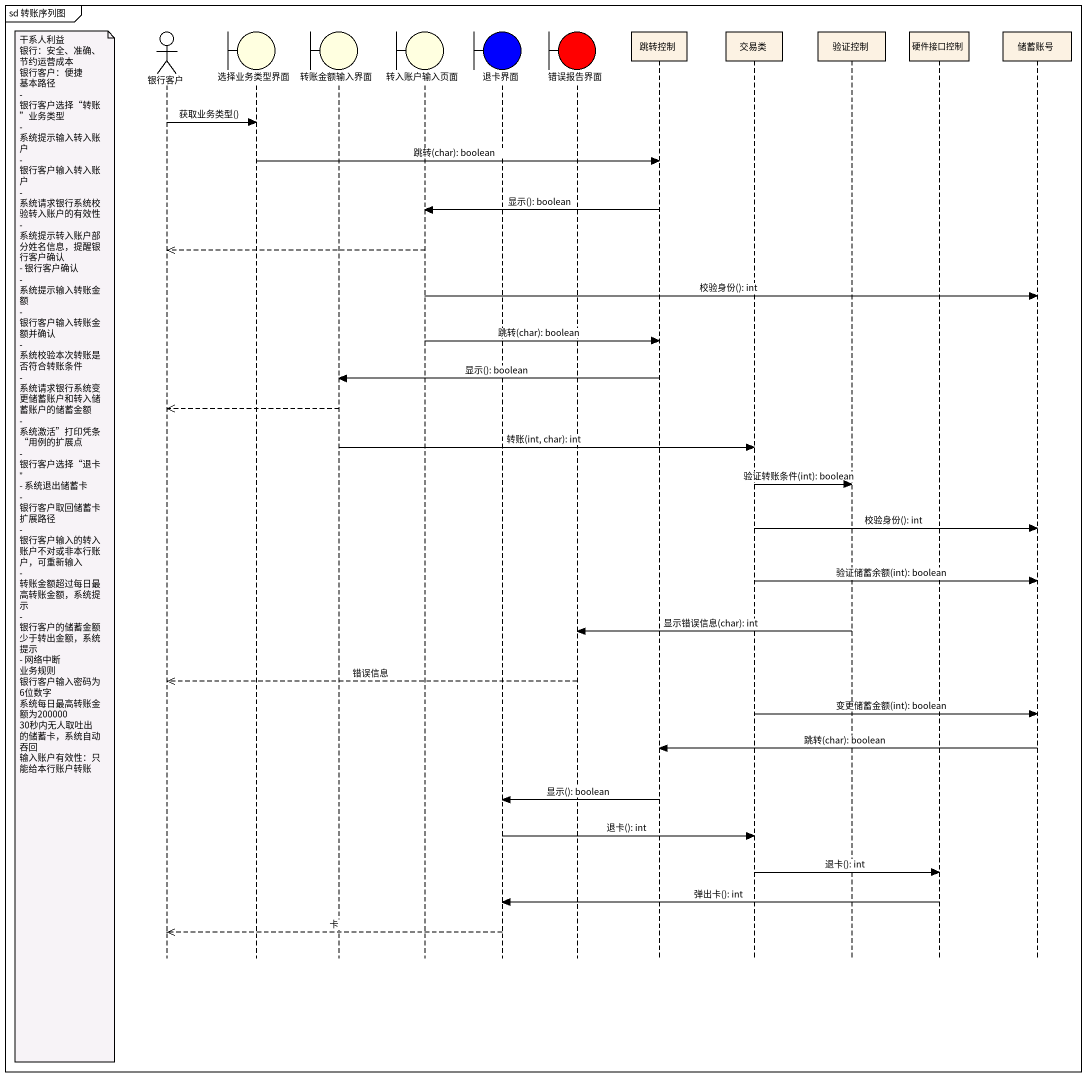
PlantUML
@startuml
mainframe sd 转账序列图
hide footbox
actor 银行客户
boundary 选择业务类型界面 #FFFFE0
boundary 转账金额输入界面 #FFFFE0
boundary 转入账户输入页面 #FFFFE0
boundary 退卡界面 #0000FF
boundary 错误报告界面 #FF0000
participant 跳转控制
participant 交易类
participant 验证控制
participant 硬件接口控制
participant 储蓄账号

银行客户 -> 选择业务类型界面 : 获取业务类型()
选择业务类型界面 -> 跳转控制 : 跳转(char): boolean
跳转控制 -> 转入账户输入页面 : 显示(): boolean
转入账户输入页面 -->> 银行客户
转入账户输入页面 -> 储蓄账号 : 校验身份(): int
转入账户输入页面 -> 跳转控制 : 跳转(char): boolean
跳转控制 -> 转账金额输入界面 : 显示(): boolean
转账金额输入界面 -->> 银行客户
转账金额输入界面 -> 交易类 : 转账(int, char): int
交易类 -> 验证控制 : 验证转账条件(int): boolean
交易类 -> 储蓄账号 : 校验身份(): int
note left of 银行客户
  干系人利益
  银行：安全、准确、节约运营成本
  银行客户：便捷
  基本路径
  - 银行客户选择“转账”业务类型
  - 系统提示输入转入账户
  - 银行客户输入转入账户
  - 系统请求银行系统校验转入账户的有效性
  - 系统提示转入账户部分姓名信息，提醒银行客户确认
  - 银行客户确认
  - 系统提示输入转账金额
  - 银行客户输入转账金额并确认
  - 系统校验本次转账是否符合转账条件
  - 系统请求银行系统变更储蓄账户和转入储蓄账户的储蓄金额
  - 系统激活”打印凭条“用例的扩展点
  - 银行客户选择“退卡”
  - 系统退出储蓄卡
  - 银行客户取回储蓄卡
  扩展路径
  - 银行客户输入的转入账户不对或非本行账户，可重新输入
  - 转账金额超过每日最高转账金额，系统提示
  - 银行客户的储蓄金额少于转出金额，系统提示
  - 网络中断
  业务规则
  银行客户输入密码为6位数字
  系统每日最高转账金额为200000
  30秒内无人取吐出的储蓄卡，系统自动吞回
  输入账户有效性：只能给本行账户转账
end note
交易类 -> 储蓄账号 : 验证储蓄余额(int): boolean
验证控制 -> 错误报告界面 : 显示错误信息(char): int
错误报告界面 -->> 银行客户 : 错误信息
交易类 -> 储蓄账号 : 变更储蓄金额(int): boolean
储蓄账号 -> 跳转控制 : 跳转(char): boolean
跳转控制 -> 退卡界面 : 显示(): boolean
退卡界面 -> 交易类 : 退卡(): int
交易类 -> 硬件接口控制 : 退卡(): int
硬件接口控制 -> 退卡界面 : 弹出卡(): int
退卡界面 -->> 银行客户 : 卡
@enduml
